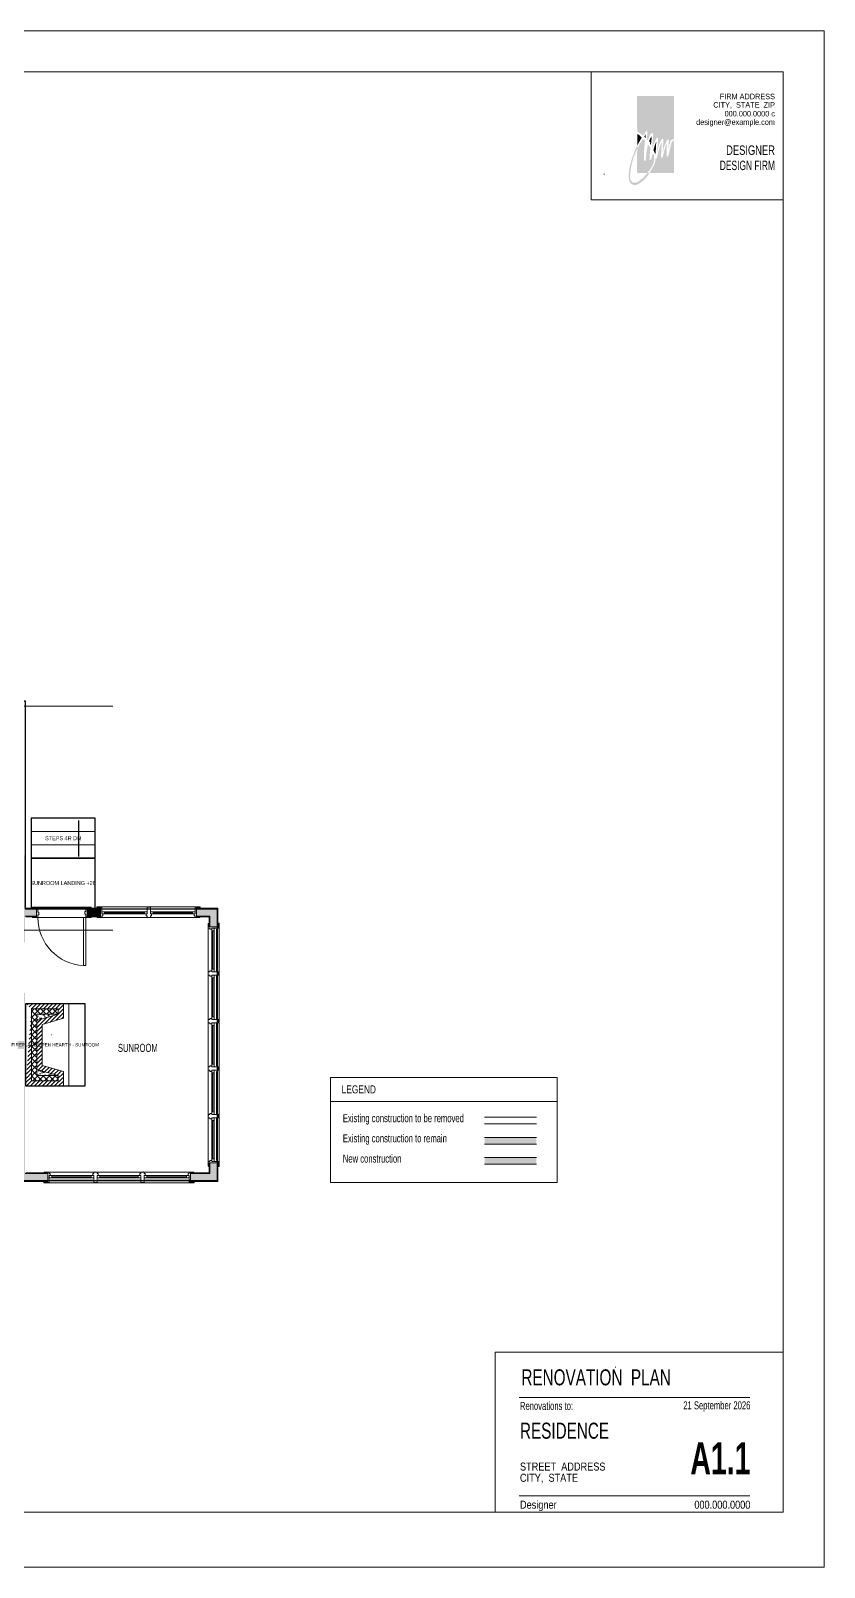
# Model space of a CAD drawing. Extents: x -864 to 864, y -576 to 576.
# Drawn here: x 269 to 864, y -576 to 576 of the extents above; entities that cross this region are included whole.
import ezdxf
from ezdxf.enums import TextEntityAlignment as Align

# ---------------------------------------------------------------- set-up
doc = ezdxf.new("R2010")
doc.units = 0
doc.header["$MEASUREMENT"] = 0
for name, color, linetype in [('1.1COLLINE', 7, 'Continuous'), ('1.1DOORS', 1, 'Continuous'), ('1.1FILL', 7, 'Continuous'), ('1.1FIREPLACE', 32, 'Continuous'), ('1.1FLOOR-LEVELS', 30, 'Continuous'), ('1.1OBJNAMES', 2, 'Continuous'), ('1.1RMNAMES', 5, 'Continuous'), ('1.1STAIRS', 4, 'Continuous'), ('1.1WALL', 7, 'Continuous'), ('1.1WINDOWS', 3, 'Continuous'), ('BORDER', 3, 'Continuous'), ('D+P LOGO', 7, 'Continuous')]:
    doc.layers.add(name, color=color, linetype=linetype)
doc.styles.add('DCADTXTSTYLE1', font='ARIAL NARROW')
doc.styles.add('DCADTXTSTYLE10', font='BLAKELY')
doc.styles.add('DCADTXTSTYLE11', font='BLAKELY')
doc.styles.add('DCADTXTSTYLE12', font='CENTURY GOTHIC')
doc.styles.add('DCADTXTSTYLE13', font='CENTURY GOTHIC')
doc.styles.add('DCADTXTSTYLE14', font='CENTURY GOTHIC')
doc.styles.add('DCADTXTSTYLE15', font='CENTURY GOTHIC')
doc.styles.add('DCADTXTSTYLE16', font='ARIAL NARROW')
doc.styles.add('DCADTXTSTYLE17', font='ARIAL NARROW')
doc.styles.add('DCADTXTSTYLE18', font='ARIAL NARROW')
doc.styles.add('DCADTXTSTYLE19', font='ARIAL NARROW')
doc.styles.add('DCADTXTSTYLE2', font='ARIAL NARROW')
doc.styles.add('DCADTXTSTYLE3', font='ARIAL NARROW')
doc.styles.add('DCADTXTSTYLE4', font='ARIAL NARROW')
doc.styles.add('DCADTXTSTYLE5', font='ARIAL NARROW')
doc.styles.add('DCADTXTSTYLE6', font='ARIAL NARROW')
doc.styles.add('DCADTXTSTYLE67', font='ARIAL NARROW')
doc.styles.add('DCADTXTSTYLE7', font='ARIAL NARROW')
doc.styles.add('DCADTXTSTYLE8', font='ARIAL NARROW')
doc.styles.add('DCADTXTSTYLE9', font='ARIAL BLACK')
pattern_1 = [(0, (0, 0), (0, 12), [0.75, -11.25]), (90, (0.75, 0), (-12, 7e-16), [0.75, -11.25]), (45, (0, 0), (-12, 12), [1.06066, -15.9099]), (45, (12, 0), (-12, 12), [1.0607, -15.9099]), (0, (6.75, 4.5), (0, 12), [0.75, -11.25]), (90, (6.75, 15.75), (-12, 7e-16), [0.75, -11.25]), (45, (6.75, 15.75), (-12, 12), [1.06066, -15.9099]), (45, (18.75, 15.75), (-12, 12), [1.06066, -15.9099]), (20, (0, 0), (-1.02606, 2.819078), [-2.925, 0.075]), (55, (0, 0), (-2.457456, 1.72073), [-2.925, 0.075]), (80, (0, 0), (-2.954423, 0.520945), [-2.925, 0.075])]

msp = doc.modelspace()

# ---------------------------------------------------------------- hatches: boundary and pattern name
at = {"layer": '1.1FILL', "linetype": 'Continuous', "lineweight": 0, "ltscale": 8}
for points in [[(259.2, -87.8), (259.2, -96.5), (231.2, -96.5), (231.2, -100), (259.2, -100), (259.2, -107.5), (264.7, -107.5), (264.7, -87.8), (273.2, -87.8), (273.2, -82.3), (264.7, -82.3), (264.7, -42.3), (259.2, -42.3)], [(311.2, -82.3), (311.2, -87.8), (321.2, -87.8), (321.2, -82.3)], [(393.2, -82.3), (393.2, -87.8), (403.2, -87.8), (403.2, -95.8), (408.7, -95.8), (408.7, -82.3)], [(281.7, -286.3), (281.7, -280.8), (264.7, -280.8), (264.7, -145.5), (259.2, -145.5), (259.2, -280.8), (247.2, -280.8), (247.2, -286.3)], [(609.3, -258.7), (648.2, -258.7), (648.2, -253.7), (609.3, -253.7)], [(408.7, -286.3), (408.7, -272.8), (403.2, -272.8), (403.2, -280.8), (388.7, -280.8), (388.7, -286.3)], [(609.3, -273.9), (648.2, -273.9), (648.2, -268.9), (609.3, -268.9)]]:
    msp.add_hatch(color=7, dxfattribs=at).paths.add_polyline_path(points, flags=0)
at = {"layer": '1.1FIREPLACE', "linetype": 'Continuous', "lineweight": 0, "ltscale": 383.987732}
h = msp.add_hatch(dxfattribs=at)
h.set_pattern_fill('ansi31', color=11, scale=2.125, style=0, pattern_type=2)
h.set_pattern_definition([(45, (0, 0), (-1.502602, 1.502602), [])])
h.paths.add_polyline_path([(265.2, -153.3), (293.4, -153.3), (293.4, -164.2), (277.4, -169.1), (277.4, -199.7), (293.4, -204.3), (293.4, -215.3), (265.2, -215.3), (269.4, -157.3), (289.4, -157.3), (289.4, -161.2), (273.4, -166.1), (273.4, -202.8), (289.2, -207.3), (289.4, -211.3), (269.4, -211.3), (269.4, -157.3)], flags=0)
h = msp.add_hatch(dxfattribs=at)
h.set_pattern_fill('ansi37', color=11, scale=3.125, style=0, pattern_type=2)
h.set_pattern_definition([(45, (0, 0), (-2.20971, 2.20971), []), (-45, (0, 0), (2.20971, 2.20971), [])])
h.paths.add_polyline_path([(289.2, -161.3), (289.4, -157.3), (269.4, -157.3), (269.4, -211.3), (289.4, -211.3), (289.4, -207.3), (273.4, -207.3), (273.4, -161.3)], flags=0)
h = msp.add_hatch(dxfattribs=at)
h.set_pattern_fill('concrete', color=11, scale=0.75, style=0, pattern_type=2)
h.set_pattern_definition(pattern_1)
h.paths.add_polyline_path([(273.4, -161.3), (273.4, -166.1), (289.2, -161.3)], flags=0)
h = msp.add_hatch(dxfattribs=at)
h.set_pattern_fill('concrete', color=11, scale=0.75, style=0, pattern_type=2)
h.set_pattern_definition(pattern_1)
h.paths.add_polyline_path([(273.4, -207.5), (273.4, -202.8), (289.2, -207.5)], flags=0)
at = {"layer": 'D+P LOGO', "linetype": 'Continuous', "lineweight": 0, "ltscale": 328.523827}
for points in [[(723.7, 500.7), (726.1, 498.9), (728.2, 497.3), (729.6, 499.4), (730.6, 500.7), (731.1, 500.7), (731.4, 500.1), (731.2, 497.4), (730.9, 494.6), (731.8, 494), (732.8, 496.5), (733.7, 498.4), (734.7, 499.4), (735.2, 499.3), (735.5, 498.7), (735.6, 497), (735.4, 494.5), (735.3, 492.9), (735, 490.1), (734.9, 488.9), (735.2, 488), (735.9, 490.5), (736.6, 492), (737.2, 493.5), (738.4, 495.8), (739.2, 495.8), (739.3, 493), (738.5, 483.8), (739.3, 487.9), (740.4, 491.4), (741.6, 493.9), (742.5, 495), (743.2, 494.8), (743.2, 491.5), (743, 487.6), (742.8, 484.5), (743.6, 487.9), (744.7, 490.9), (745.8, 493.3), (746.6, 494.6), (747.4, 494.6), (747.4, 493.3), (747.4, 492.1), (747, 487.2), (747.9, 490.8), (748.4, 492.3), (748.8, 493.8), (751.3, 494.9), (751.3, 527.1), (723.6, 527.1)], [(723.7, 498.6), (725, 497.9), (727.2, 495.9), (725.9, 493.8), (724.6, 491.4), (723.7, 489.7)], [(729, 496.7), (730, 495.5), (730.2, 498.3)], [(732.6, 493.2), (733.4, 495.1), (734.3, 496.9), (734.5, 495.4), (734.3, 493), (734, 490.2), (733.3, 491.4), (733.6, 492.1)], [(732.8, 469.4), (731.4, 469.4), (730.8, 468.6), (730.2, 467.8), (729.5, 467.1), (728.8, 466.3), (728, 465.5), (727.1, 464.7), (726, 463.9), (724.8, 463.1), (723.7, 462.4), (722.9, 462.1), (722.2, 462), (721.4, 462), (720.6, 462.2), (719.9, 462.6), (719.3, 463.2), (718.8, 463.8), (718.5, 464.7), (718.3, 465.7), (718.4, 466.6), (718.4, 467.7), (718.5, 468.8), (718.6, 469.9), (718.8, 471.1), (718.9, 472.1), (719.1, 473.2), (719.3, 474.5), (719.5, 475.6), (719.8, 476.8), (720.2, 478.1), (720.4, 479.1), (720.8, 480.4), (721.2, 481.6), (721.7, 482.7), (722.1, 483.9), (722.6, 485.1), (723, 486), (723.4, 486.8), (723.7, 487.4), (723.7, 489.7), (723.2, 488.8), (722.7, 487.7), (722.3, 486.7), (721.8, 485.6), (721.3, 484.4), (721, 483.5), (720.6, 482.4), (720.1, 481.2), (719.8, 480.1), (719.5, 479.2), (719.2, 478.2), (718.9, 477), (718.6, 475.8), (718.3, 474.8), (718.1, 473.8), (717.9, 472.7), (717.7, 471.4), (717.5, 470.1), (717.4, 469), (717.4, 467.8), (717.4, 466.8), (717.4, 465.8), (717.5, 464.9), (717.6, 463.9), (717.8, 463.1), (718.2, 462.4), (718.8, 461.7), (719.3, 461.3), (719.9, 460.9), (720.5, 460.6), (721.3, 460.4), (722, 460.4), (722.7, 460.4), (723.4, 460.6), (724, 460.8), (724.9, 461.3), (725.8, 461.9), (726.7, 462.5), (727.6, 463.2), (728.5, 463.9), (729.5, 464.8), (730.4, 465.8), (731.2, 466.9), (731.9, 467.8), (732.4, 468.6)], [(731.4, 469.4), (723.6, 469.4), (723.7, 487.5), (723.6, 487.3), (722.5, 484.7), (721.5, 482.6), (722.5, 484.7), (723.6, 487.3), (724.5, 488.9), (725.5, 491.1), (726.8, 493.1), (728.1, 495), (729.5, 493.6), (729.3, 491.2), (728.9, 486.2), (728.7, 483.8), (728.8, 478.4), (730.1, 478.7), (730.4, 482.1), (730.8, 485.8), (731.3, 488.2), (731.8, 490.7), (733.7, 488.1), (733.4, 485.7), (733.1, 483.1), (732.9, 479.2), (734.2, 479.4), (734.8, 482.1), (735.6, 484.4), (736.3, 482.4), (736.5, 479.7), (736.1, 476.9), (735, 474.6), (733.3, 471.8)], [(751.3, 493.7), (749.7, 492.8), (748.6, 488.7), (748.1, 486.8), (747.7, 485), (746.9, 481.8), (745.7, 481.6), (745.8, 484.9), (745.9, 488), (746, 491.5), (744.9, 488.9), (744, 486), (743.6, 484.5), (742.9, 481.4), (742.8, 481), (741.5, 480.8), (741.6, 482.8), (741.9, 487.4), (742, 490.8), (742, 492.4), (740.8, 489.4), (740.3, 487.6), (739.8, 485.9), (739.3, 484), (738.9, 482.2), (738.3, 480.2), (737.5, 480), (737.1, 477.3), (736.6, 476.1), (736.1, 474.9), (735.3, 473.5), (734.6, 472), (733.7, 470.7), (732.8, 469.4), (751.3, 469.4)], [(735.9, 486.3), (737.4, 483.3), (737.8, 488), (737.9, 490.4), (738, 492.8), (737, 490.4), (736.2, 487.9)]]:
    msp.add_hatch(color=98, dxfattribs=at).paths.add_polyline_path(points, flags=0)

# ---------------------------------------------------------------- linework, layer by layer
at = {"layer": '1.1COLLINE', "color": 7, "linetype": 'Continuous', "lineweight": 0, "ltscale": 96}
for p, q in [((-250.5, 69.7), (330.5, 69.7)), ((-250.5, -98.3), (330.5, -98.3))]:
    msp.add_line(p, q, dxfattribs=at)
at = {"layer": '1.1DOORS', "color": 3, "linetype": 'Continuous', "lineweight": 0, "ltscale": 12}
for p, q in [((270.3, -88.9), (270.3, -88.3)), ((314.2, -88.9), (314.2, -88.3))]:
    msp.add_line(p, q, dxfattribs=at)
at = {"layer": '1.1DOORS', "color": 3, "linetype": 'Continuous', "lineweight": 0, "ltscale": 24}
for p, q in [((274.3, -88.9), (270.3, -88.9)), ((274.3, -88.9), (274.3, -86.9)), ((275, -86.9), (274.3, -86.9)), ((275, -86.9), (275, -84.9)), ((308.5, -88.9), (308.5, -124.9)), ((310.3, -88.9), (308.5, -88.9)), ((309.5, -86.4), (309.5, -84.4)), ((310.2, -86.4), (309.5, -86.4)), ((310.2, -88.9), (310.2, -86.4)), ((314.2, -88.9), (310.2, -88.9)), ((310.3, -88.9), (310.3, -124.9)), ((310.3, -124.9), (308.5, -124.9))]:
    msp.add_line(p, q, dxfattribs=at)
at = {"layer": '1.1DOORS', "color": 11, "linetype": 'Continuous', "lineweight": 0, "ltscale": 24}
msp.add_line((274.3, -88.9), (310.3, -88.9), dxfattribs=at)
at = {"layer": '1.1DOORS', "color": 1, "linetype": 'Continuous', "lineweight": 0, "ltscale": 24}
msp.add_arc((310.3, -88.9), 36, 180, 267.2168, dxfattribs=at)
at = {"layer": '1.1DOORS', "color": 51, "linetype": 'Continuous', "lineweight": 0, "ltscale": 12}
msp.add_point((311.2, -88.3), dxfattribs=at)
at = {"layer": '1.1FILL', "color": 5, "linetype": 'Continuous', "lineweight": 0, "ltscale": 8}
for p, q in [((493.6, -208.7), (493.6, -226.9)), ((493.6, -226.9), (663.8, -226.9))]:
    msp.add_line(p, q, dxfattribs=at)
at = {"layer": '1.1FILL', "color": 11, "linetype": 'Continuous', "lineweight": 0, "ltscale": 2}
for p, q in [((609.3, -238.5), (648.2, -238.5)), ((609.3, -243.5), (648.2, -243.5))]:
    msp.add_line(p, q, dxfattribs=at)
at = {"layer": '1.1FILL', "color": 5, "linetype": 'Continuous', "lineweight": 0, "ltscale": 2}
for p, q in [((609.3, -253.7), (648.2, -253.7)), ((609.3, -258.7), (648.2, -258.7)), ((609.3, -268.9), (648.2, -268.9)), ((609.3, -273.9), (648.2, -273.9))]:
    msp.add_line(p, q, dxfattribs=at)
at = {"layer": '1.1FILL', "color": 5, "linetype": 'Continuous', "lineweight": 0, "ltscale": 8, "elevation": 50624}
msp.add_lwpolyline([(493.6, -287.6), (663.8, -287.6), (663.8, -208.7), (493.6, -208.7)], close=True, dxfattribs=at)
at = {"layer": '1.1FIREPLACE', "color": 5, "linetype": 'Continuous', "lineweight": 0, "ltscale": 383.987732}
for p, q in [((265.2, -153.3), (293.4, -153.3)), ((293.4, -153.3), (293.4, -164.2)), ((293.4, -204.3), (293.4, -215.3)), ((265.2, -215.3), (293.4, -215.3))]:
    msp.add_line(p, q, dxfattribs=at)
at = {"layer": '1.1FIREPLACE', "color": 1, "linetype": 'Continuous', "lineweight": 0, "ltscale": 383.987732}
for p, q in [((269.4, -211.3), (269.4, -157.3)), ((269.4, -157.3), (289.4, -157.3)), ((273.4, -207.3), (273.4, -161.3)), ((273.4, -161.3), (289.4, -161.3)), ((279.3, -160.6), (279.3, -160.6)), ((289.4, -157.3), (289.4, -161.3)), ((274, -163.7), (274.1, -163.6)), ((284.2, -161.4), (284.2, -161.4)), ((284.3, -176.9), (284.4, -176.8)), ((289.4, -207.3), (273.4, -207.3)), ((289.4, -207.3), (289.4, -211.3)), ((289.4, -211.3), (269.4, -211.3)), ((288.5, -210), (288.6, -210)), ((289, -208.5), (289.1, -208.4))]:
    msp.add_line(p, q, dxfattribs=at)
at = {"layer": '1.1FIREPLACE', "color": 1, "linetype": 'Continuous', "lineweight": 0, "ltscale": 12}
for p, q in [((289.4, -161.2), (273.4, -166.1)), ((293.4, -153.3), (309.4, -153.3)), ((309.4, -153.3), (309.4, -215.3)), ((273.4, -166.1), (273.4, -202.8)), ((289.4, -207.3), (273.4, -202.8)), ((293.4, -215.3), (309.4, -215.3))]:
    msp.add_line(p, q, dxfattribs=at)
at = {"layer": '1.1FIREPLACE', "color": 7, "linetype": 'Continuous', "lineweight": 0, "ltscale": 383.987732}
for p, q in [((293.4, -153.3), (297.4, -153.3)), ((297.4, -215.3), (293.3, -215.3))]:
    msp.add_line(p, q, dxfattribs=at)
at = {"layer": '1.1FIREPLACE', "color": 1, "linetype": 'Continuous', "lineweight": 0, "ltscale": 8}
msp.add_line((297.4, -153.3), (297.4, -215.3), dxfattribs=at)
at = {"layer": '1.1FIREPLACE', "color": 5, "linetype": 'Continuous', "lineweight": 0, "ltscale": 12}
for p, q in [((293.4, -164.2), (277.4, -169.1)), ((277.4, -169.1), (277.4, -199.7)), ((293.4, -204.3), (277.4, -199.7))]:
    msp.add_line(p, q, dxfattribs=at)
at = {"layer": '1.1FLOOR-LEVELS', "elevation": 28}
for points in [[(-191.3, 229.7), (216.7, 229.7), (216.7, 73.7), (264.7, 73.7), (264.7, -82.3), (408.7, -82.3), (408.7, -286.3), (-191.3, -286.3), (-191.3, -262.3), (-185.8, -262.3), (-185.8, -94.6), (-288.8, -94.6), (-288.8, -10.3), (-185.8, -10.3), (-185.8, 49.7), (-191.3, 49.7)], [(269.2, -44.4), (317.2, -44.4), (317.2, -14.4), (269.2, -14.4)], [(269.2, -81.8), (317.2, -81.8), (317.2, -44.4), (269.2, -44.4)]]:
    msp.add_lwpolyline(points, close=True, dxfattribs=at)
at = {"layer": '1.1FLOOR-LEVELS'}
msp.add_lwpolyline([(305, -43), (305, -16)], dxfattribs=at)
at = {"layer": '1.1OBJNAMES'}
msp.add_lwpolyline([(309.4, -215.3), (265.2, -215.3), (265.2, -153.3), (309.4, -153.3)], close=True, dxfattribs=at)
at = {"layer": '1.1STAIRS', "color": 3, "linetype": 'Continuous', "lineweight": 0, "ltscale": 12}
for p, q in [((269.2, -81.8), (269.2, -14.4)), ((269.2, -14.4), (317.2, -14.4)), ((317.2, -14.4), (317.2, -81.8)), ((269.2, -24.4), (317.2, -24.4)), ((269.2, -34.4), (317.2, -34.4)), ((269.2, -44.4), (317.2, -44.4)), ((270.3, -81.2), (270.3, -81.8)), ((314.2, -81.2), (314.2, -81.8))]:
    msp.add_line(p, q, dxfattribs=at)
at = {"layer": '1.1STAIRS', "color": 3, "linetype": 'Continuous', "lineweight": 0, "ltscale": 24}
for p, q in [((274.3, -81.2), (270.3, -81.2)), ((274.3, -84.9), (274.3, -81.2)), ((275, -84.9), (274.3, -84.9)), ((310.2, -84.4), (309.5, -84.4)), ((314.2, -81.2), (310.2, -81.2)), ((310.2, -84.4), (310.2, -81.2)), ((318.7, -81.2), (318.7, -81.8))]:
    msp.add_line(p, q, dxfattribs=at)
at = {"layer": '1.1STAIRS', "color": 11, "linetype": 'Continuous', "lineweight": 0, "ltscale": 24}
msp.add_line((310.2, -81.2), (274.3, -81.2), dxfattribs=at)
at = {"layer": '1.1STAIRS', "color": 7, "linetype": 'Continuous', "lineweight": 0, "ltscale": 24}
msp.add_line((318.4, -80.8), (318.4, -81.8), dxfattribs=at)
at = {"layer": '1.1WALL', "color": 7, "linetype": 'Continuous', "lineweight": 0, "ltscale": 12}
for p, q in [((264.7, -82.3), (273.2, -82.3)), ((264.7, -87.8), (273.2, -87.8)), ((311.2, -82.3), (321.2, -82.3)), ((311.2, -87.8), (321.2, -87.8)), ((393.2, -82.3), (408.7, -82.3)), ((393.2, -87.8), (403.2, -87.8)), ((403.2, -87.8), (403.2, -95.8)), ((408.7, -82.3), (408.7, -95.8)), ((403.2, -272.8), (403.2, -280.8)), ((408.7, -272.8), (408.7, -286.3)), ((281.7, -286.3), (247.2, -286.3)), ((281.7, -280.8), (264.7, -280.8)), ((403.2, -280.8), (388.7, -280.8)), ((408.7, -286.3), (388.7, -286.3))]:
    msp.add_line(p, q, dxfattribs=at)
at = {"layer": '1.1WALL', "color": 132, "linetype": 'Continuous', "lineweight": 0, "ltscale": 12}
for p, q in [((265.2, -81.8), (273.2, -81.8)), ((311.2, -81.8), (321.2, -81.8)), ((393.2, -81.8), (409.2, -81.8)), ((409.2, -81.8), (409.2, -95.8)), ((409.2, -272.8), (409.2, -286.8)), ((409.2, -286.8), (388.7, -286.8))]:
    msp.add_line(p, q, dxfattribs=at)
at = {"layer": '1.1WALL', "color": 5, "linetype": 'Continuous', "lineweight": 0, "ltscale": 12}
for p, q in [((265.2, -88.3), (273.2, -88.3)), ((311.2, -88.3), (321.2, -88.3)), ((393.2, -88.3), (402.7, -88.3)), ((402.7, -88.3), (402.7, -95.8)), ((402.7, -272.8), (402.7, -280.3)), ((281.7, -286.8), (247.2, -286.8)), ((281.7, -280.3), (265.2, -280.3)), ((402.7, -280.3), (388.7, -280.3))]:
    msp.add_line(p, q, dxfattribs=at)
at = {"layer": '1.1WALL', "color": 1, "linetype": 'Continuous', "lineweight": 0, "ltscale": 12}
for p, q in [((273.2, -81.8), (273.2, -88.3)), ((311.2, -81.8), (311.2, -88.3)), ((321.2, -81.8), (321.2, -88.3)), ((393.2, -81.8), (393.2, -88.3)), ((409.2, -95.8), (402.7, -95.8)), ((409.2, -272.8), (402.7, -272.8)), ((281.7, -286.8), (281.7, -280.3)), ((388.7, -286.8), (388.7, -280.3))]:
    msp.add_line(p, q, dxfattribs=at)
at = {"layer": '1.1WINDOWS', "color": 7, "linetype": 'Continuous', "lineweight": 0, "ltscale": 12}
for p, q in [((396.1, -80.8), (318.4, -80.8)), ((356.2, -88.9), (322.2, -88.9)), ((358.7, -88.9), (392.2, -88.9)), ((402.1, -200.9), (402.1, -96.9)), ((410.2, -93), (410.2, -275.6)), ((402.1, -203.4), (402.1, -271.8)), ((278.7, -287.8), (391.5, -287.8)), ((316.2, -279.7), (282.7, -279.7)), ((318.7, -279.7), (387.7, -279.7))]:
    msp.add_line(p, q, dxfattribs=at)
at = {"layer": '1.1WINDOWS', "color": 3, "linetype": 'Continuous', "lineweight": 0, "ltscale": 24}
for p, q in [((322.2, -81.2), (318.7, -81.2)), ((318.7, -88.9), (318.7, -88.3)), ((322.2, -88.9), (318.7, -88.9)), ((322.2, -86.2), (322.2, -81.2)), ((323, -86.2), (322.2, -86.2)), ((322.2, -88.9), (322.2, -87.7)), ((323, -87.7), (322.2, -87.7)), ((323, -87.7), (323, -86.2)), ((355.4, -86.2), (356.2, -86.2)), ((355.4, -87.7), (355.4, -86.2)), ((355.4, -87.7), (356.2, -87.7)), ((356.2, -86.2), (356.2, -81.2)), ((356.2, -81.2), (358.7, -81.2)), ((356.2, -88.9), (356.2, -87.7)), ((356.2, -88.9), (356.9, -88.9)), ((358.7, -88.9), (357, -88.9)), ((358.7, -86.2), (358.7, -81.2)), ((359.5, -86.2), (358.7, -86.2)), ((358.7, -88.9), (358.7, -87.7)), ((359.5, -87.7), (358.7, -87.7)), ((359.5, -87.7), (359.5, -86.2)), ((391.4, -86.2), (392.2, -86.2)), ((391.4, -87.7), (391.4, -86.2)), ((391.4, -87.7), (392.2, -87.7)), ((392.2, -81.2), (395.8, -81.2)), ((392.2, -86.2), (392.2, -81.2)), ((392.2, -88.9), (392.2, -87.7)), ((392.2, -88.9), (395.8, -88.9)), ((395.8, -81.2), (395.8, -81.8)), ((395.8, -88.9), (395.8, -88.3)), ((402.1, -96.9), (402.1, -93.3)), ((402.1, -93.3), (402.7, -93.3)), ((402.1, -96.9), (403.3, -96.9)), ((403.3, -97.7), (403.3, -96.9)), ((403.3, -97.7), (404.8, -97.7)), ((404.8, -96.9), (409.8, -96.9)), ((404.8, -97.7), (404.8, -96.9)), ((409.8, -93.3), (409.2, -93.3)), ((409.8, -96.9), (409.8, -93.3)), ((402.1, -129.5), (402.1, -130.7)), ((402.1, -129.5), (403.3, -129.5)), ((402.1, -132.1), (402.1, -130.7)), ((402.1, -132.1), (403.3, -132.1)), ((403.3, -128.8), (403.3, -129.5)), ((403.3, -128.8), (404.8, -128.8)), ((403.3, -132.8), (403.3, -132.1)), ((403.3, -132.8), (404.8, -132.8)), ((404.8, -128.8), (404.8, -129.5)), ((404.8, -129.5), (409.8, -129.5)), ((404.8, -132.8), (404.8, -132.1)), ((404.8, -132.1), (409.8, -132.1)), ((409.8, -132.1), (409.8, -129.5)), ((402.1, -165.2), (402.1, -166.3)), ((402.1, -165.2), (403.3, -165.2)), ((402.1, -167.8), (402.1, -166.4)), ((402.1, -167.8), (403.3, -167.8)), ((403.3, -164.5), (403.3, -165.2)), ((403.3, -164.5), (404.8, -164.5)), ((403.3, -168.5), (403.3, -167.8)), ((403.3, -168.5), (404.8, -168.5)), ((404.8, -164.5), (404.8, -165.2)), ((404.8, -165.2), (409.8, -165.2)), ((404.8, -168.5), (404.8, -167.8)), ((404.8, -167.8), (409.8, -167.8)), ((409.8, -167.8), (409.8, -165.2)), ((402.1, -200.9), (402.1, -202)), ((402.1, -200.9), (403.3, -200.9)), ((402.1, -203.4), (402.1, -202.1)), ((402.1, -203.4), (403.3, -203.4)), ((403.3, -200.1), (403.3, -200.9)), ((403.3, -200.1), (404.8, -200.1)), ((403.3, -204.2), (403.3, -203.4)), ((403.3, -204.2), (404.8, -204.2)), ((404.8, -200.1), (404.8, -200.9)), ((404.8, -200.9), (409.8, -200.9)), ((404.8, -204.2), (404.8, -203.4)), ((404.8, -203.4), (409.8, -203.4)), ((409.8, -203.4), (409.8, -200.9)), ((402.1, -239.1), (402.1, -236.4)), ((402.1, -236.6), (402.1, -236.4)), ((402.1, -236.6), (403.3, -236.6)), ((402.1, -239.1), (403.3, -239.1)), ((403.3, -235.8), (403.3, -236.6)), ((403.3, -235.8), (404.8, -235.8)), ((403.3, -239.9), (403.3, -239.1)), ((403.3, -239.9), (404.8, -239.9)), ((404.8, -235.8), (404.8, -236.6)), ((404.8, -236.6), (409.8, -236.6)), ((404.8, -239.9), (404.8, -239.1)), ((404.8, -239.1), (409.8, -239.1)), ((409.8, -236.6), (409.8, -239.1)), ((402.1, -271.8), (403.3, -271.8)), ((402.1, -271.8), (402.1, -275.3)), ((402.1, -275.3), (402.7, -275.3)), ((403.3, -271), (403.3, -271.8)), ((403.3, -271), (404.8, -271)), ((404.8, -271), (404.8, -271.8)), ((404.8, -271.8), (409.8, -271.8)), ((409.8, -275.3), (409.2, -275.3)), ((409.8, -271.8), (409.8, -275.3)), ((282.7, -279.7), (279.1, -279.7)), ((279.1, -279.7), (279.1, -280.3)), ((279.1, -287.4), (279.1, -286.8)), ((282.7, -287.4), (279.1, -287.4)), ((282.7, -279.7), (282.7, -280.8)), ((283.4, -280.8), (282.7, -280.8)), ((282.7, -282.3), (282.7, -287.4)), ((283.4, -282.3), (282.7, -282.3)), ((283.4, -280.8), (283.4, -282.3)), ((315.4, -280.8), (316.2, -280.8)), ((315.4, -280.8), (315.4, -282.3)), ((315.4, -282.3), (316.2, -282.3)), ((316.2, -279.7), (317.9, -279.7)), ((316.2, -279.7), (316.2, -280.8)), ((316.2, -282.3), (316.2, -287.4)), ((318.7, -287.4), (316.2, -287.4)), ((318.7, -279.7), (318, -279.7)), ((318.7, -279.7), (318.7, -280.8)), ((319.5, -280.8), (318.7, -280.8)), ((319.5, -282.3), (318.7, -282.3)), ((318.7, -282.3), (318.7, -287.4)), ((319.5, -280.8), (319.5, -282.3)), ((350.8, -280.8), (351.5, -280.8)), ((350.8, -280.8), (350.8, -282.3)), ((350.8, -282.3), (351.5, -282.3)), ((351.5, -279.7), (352.3, -279.7)), ((351.5, -279.7), (351.5, -280.8)), ((351.5, -282.3), (351.5, -287.4)), ((351.5, -287.4), (354.1, -287.4)), ((354.1, -279.7), (352.3, -279.7)), ((354.1, -279.7), (354.1, -280.8)), ((354.8, -280.8), (354.1, -280.8)), ((354.8, -282.3), (354.1, -282.3)), ((354.1, -282.3), (354.1, -287.4)), ((354.8, -280.8), (354.8, -282.3)), ((387, -280.8), (387.7, -280.8)), ((387, -280.8), (387, -282.3)), ((387, -282.3), (387.7, -282.3)), ((387.7, -279.7), (387.7, -280.8)), ((387.7, -279.7), (391.2, -279.7)), ((387.7, -282.3), (387.7, -287.4)), ((387.7, -287.4), (391.2, -287.4)), ((391.2, -279.7), (391.2, -280.3)), ((391.2, -287.4), (391.2, -286.8))]:
    msp.add_line(p, q, dxfattribs=at)
at = {"layer": '1.1WINDOWS', "color": 3, "linetype": 'Continuous', "lineweight": 0, "ltscale": 12}
for p, q in [((322.2, -84.5), (324.2, -84.5)), ((322.2, -86.2), (324.2, -86.2)), ((324.2, -86.2), (324.2, -84.5)), ((354.2, -85.3), (324.2, -85.3)), ((354.2, -86.2), (354.2, -84.5)), ((354.2, -84.5), (356.2, -84.5)), ((354.2, -86.2), (356.2, -86.2)), ((360.7, -84.5), (358.7, -84.5)), ((360.7, -86.2), (358.7, -86.2)), ((360.7, -86.2), (360.7, -84.5)), ((360.7, -85.3), (390.2, -85.3)), ((390.2, -86.2), (390.2, -84.5)), ((392.2, -84.5), (390.2, -84.5)), ((392.2, -86.2), (390.2, -86.2)), ((404.8, -96.9), (404.8, -98.9)), ((404.8, -98.9), (406.5, -98.9)), ((405.6, -127.5), (405.6, -98.9)), ((406.5, -96.9), (406.5, -98.9)), ((404.8, -127.5), (406.5, -127.5)), ((404.8, -127.5), (404.8, -129.5)), ((404.8, -134.1), (404.8, -132.1)), ((404.8, -134.1), (406.5, -134.1)), ((405.6, -163.2), (405.6, -134.1)), ((406.5, -127.5), (406.5, -129.5)), ((406.5, -134.1), (406.5, -132.1)), ((404.8, -163.2), (406.5, -163.2)), ((404.8, -163.2), (404.8, -165.2)), ((404.8, -169.8), (404.8, -167.8)), ((404.8, -169.8), (406.5, -169.8)), ((405.6, -198.9), (405.6, -169.8)), ((406.5, -163.2), (406.5, -165.2)), ((406.5, -169.8), (406.5, -167.8)), ((404.8, -198.9), (406.5, -198.9)), ((404.8, -198.9), (404.8, -200.9)), ((404.8, -205.4), (404.8, -203.4)), ((404.8, -205.4), (406.5, -205.4)), ((405.6, -205.4), (405.6, -234.6)), ((406.5, -198.9), (406.5, -200.9)), ((406.5, -205.4), (406.5, -203.4)), ((404.8, -234.6), (406.5, -234.6)), ((404.8, -234.6), (404.8, -236.6)), ((404.8, -241.1), (404.8, -239.1)), ((404.8, -241.1), (406.5, -241.1)), ((405.6, -241.1), (405.6, -269.8)), ((406.5, -234.6), (406.5, -236.6)), ((406.5, -241.1), (406.5, -239.1)), ((404.8, -269.8), (406.5, -269.8)), ((404.8, -271.8), (404.8, -269.8)), ((406.5, -271.8), (406.5, -269.8)), ((282.7, -282.3), (284.7, -282.3)), ((282.7, -284.1), (284.7, -284.1)), ((284.7, -282.3), (284.7, -284.1)), ((314.2, -283.2), (284.7, -283.2)), ((314.2, -282.3), (314.2, -284.1)), ((314.2, -282.3), (316.2, -282.3)), ((314.2, -284.1), (316.2, -284.1)), ((320.7, -282.3), (318.7, -282.3)), ((320.7, -284.1), (318.7, -284.1)), ((320.7, -282.3), (320.7, -284.1)), ((320.7, -283.2), (349.5, -283.2)), ((349.5, -282.3), (349.5, -284.1)), ((349.5, -282.3), (351.5, -282.3)), ((349.5, -284.1), (351.5, -284.1)), ((356.1, -282.3), (354.1, -282.3)), ((356.1, -284.1), (354.1, -284.1)), ((356.1, -282.3), (356.1, -284.1)), ((356.1, -283.2), (385.7, -283.2)), ((385.7, -282.3), (385.7, -284.1)), ((387.7, -282.3), (385.7, -282.3)), ((387.7, -284.1), (385.7, -284.1))]:
    msp.add_line(p, q, dxfattribs=at)
at = {"layer": '1.1WINDOWS', "color": 11, "linetype": 'Continuous', "lineweight": 0, "ltscale": 3}
for p, q in [((355.4, -82.7), (323, -82.7)), ((359.5, -82.7), (391.4, -82.7)), ((408.3, -129.5), (408.3, -97.7)), ((408.3, -165.2), (408.3, -132.1)), ((408.3, -200.1), (408.3, -167.8)), ((408.3, -204.2), (408.3, -236.6)), ((408.3, -239.1), (408.3, -271)), ((315.4, -285.8), (283.4, -285.8)), ((319.5, -285.8), (351.5, -285.8)), ((354.1, -285.8), (387, -285.8))]:
    msp.add_line(p, q, dxfattribs=at)
at = {"layer": '1.1WINDOWS', "color": 11, "linetype": 'Continuous', "lineweight": 0, "ltscale": 24}
for p, q in [((354.2, -84.5), (324.2, -84.5)), ((354.2, -86.2), (324.2, -86.2)), ((360.7, -84.5), (390.2, -84.5)), ((360.7, -86.2), (390.2, -86.2)), ((404.8, -127.5), (404.8, -98.9)), ((406.5, -127.5), (406.5, -98.9)), ((404.8, -163.2), (404.8, -134.1)), ((406.5, -163.2), (406.5, -134.1)), ((404.8, -198.9), (404.8, -169.8)), ((406.5, -198.9), (406.5, -169.8)), ((404.8, -205.4), (404.8, -234.6)), ((406.5, -205.4), (406.5, -234.6)), ((404.8, -241.1), (404.8, -269.8)), ((406.5, -241.1), (406.5, -269.8)), ((314.2, -282.3), (284.7, -282.3)), ((314.2, -284.1), (284.7, -284.1)), ((320.7, -282.3), (349.5, -282.3)), ((320.7, -284.1), (349.5, -284.1)), ((356.1, -282.3), (385.7, -282.3)), ((356.1, -284.1), (385.7, -284.1))]:
    msp.add_line(p, q, dxfattribs=at)
at = {"layer": '1.1WINDOWS', "color": 7, "linetype": 'Continuous', "lineweight": 0, "ltscale": 24}
for p, q in [((396.1, -80.8), (396.1, -81.8)), ((410.2, -93), (409.2, -93)), ((410.2, -275.6), (409.2, -275.6)), ((278.7, -287.8), (278.7, -286.8)), ((391.5, -287.8), (391.5, -286.8))]:
    msp.add_line(p, q, dxfattribs=at)
at = {"layer": '1.1WINDOWS', "color": 51, "linetype": 'Continuous', "lineweight": 0}
for p in [(321.2, -81.8), (409.2, -272.8), (388.7, -286.8)]:
    msp.add_point(p, dxfattribs=at)
at = {"layer": '1.1WINDOWS', "color": 3, "linetype": 'Continuous', "lineweight": 0, "ltscale": 12}
for p in [(402.1, -129.5), (409.8, -130.8), (409.8, -130.8), (409.8, -130.8), (402.1, -165.1), (409.8, -166.5), (409.8, -166.5), (402.1, -200.8), (409.8, -202.2), (402.1, -237.3), (402.1, -237.3), (409.8, -237.8), (317.1, -279.7), (353.2, -279.7), (353.3, -279.7)]:
    msp.add_point(p, dxfattribs=at)
at = {"layer": 'BORDER', "color": 51, "linetype": 'Continuous', "lineweight": 0, "ltscale": 115.199997}
for p, q in [((864, 576), (-864, 576)), ((864, -576), (864, 576)), ((689.2, 449.2), (689.2, 545.2)), ((833.2, 449.2), (689.2, 449.2)), ((617.2, -414.8), (617.2, -534.8)), ((617.2, -414.8), (833.2, -414.8)), ((-864, -576), (864, -576))]:
    msp.add_line(p, q, dxfattribs=at)
at = {"layer": 'BORDER', "color": 51, "linetype": 'Continuous', "lineweight": 0}
for p, q in [((-798.8, 545.2), (833.2, 545.2)), ((833.2, -534.8), (833.2, 545.2)), ((-798.8, -534.8), (833.2, -534.8))]:
    msp.add_line(p, q, dxfattribs=at)
at = {"layer": 'BORDER', "color": 3, "linetype": 'Continuous', "lineweight": 0, "ltscale": 12}
msp.add_line((707.2, -425.9), (707.7, -425.9), dxfattribs=at)
at = {"layer": 'BORDER', "color": 3, "linetype": 'Continuous', "lineweight": 0, "ltscale": 263.199951}
for p, q in [((635.3, -448.6), (808.3, -448.6)), ((635.3, -522.4), (808.3, -522.4))]:
    msp.add_line(p, q, dxfattribs=at)
at = {"layer": 'D+P LOGO', "color": 3, "linetype": 'Continuous', "lineweight": 0, "ltscale": 12}
msp.add_line((698.7, 468.4), (699.2, 468.4), dxfattribs=at)

# ---------------------------------------------------------------- texts
at = {"layer": '1.1FILL', "color": 5, "linetype": 'Continuous', "lineweight": 0, "ltscale": 1.375, "style": 'DCADTXTSTYLE19', "width": 0.909091}
msp.add_text('LEGEND', height=6, dxfattribs=at).set_placement((502.1, -222.5), align=Align.BOTTOM_LEFT)
at = {"layer": '1.1FILL', "color": 3, "linetype": 'Continuous', "lineweight": 0, "ltscale": 2, "width": 0.833333}
for s, style, p in [('Existing construction to be removed', 'DCADTXTSTYLE16', (503, -244.1)), ('Existing construction to remain', 'DCADTXTSTYLE17', (503, -259.2)), ('New construction', 'DCADTXTSTYLE18', (503, -274.4))]:
    msp.add_text(s, height=6, dxfattribs=dict(at, style=style)).set_placement(p, align=Align.BOTTOM_LEFT)
at = {"layer": '1.1FLOOR-LEVELS', "style": 'DCADTXTSTYLE1'}
for s, p in [('STEPS 4R DN', (293.2, -29.4)), ('SUNROOM LANDING +28', (293.2, -63))]:
    msp.add_text(s, height=3, dxfattribs=at).set_placement(p, align=Align.MIDDLE_CENTER)
at = {"layer": '1.1OBJNAMES', "style": 'DCADTXTSTYLE1'}
msp.add_text('FIREPLACE OPEN HEARTH - SUNROOM', height=2.5, dxfattribs=at).set_placement((287.3, -184.3), align=Align.MIDDLE_CENTER)
at = {"layer": '1.1RMNAMES', "color": 5, "linetype": 'Continuous', "lineweight": 0, "ltscale": 8, "style": 'DCADTXTSTYLE67', "width": 0.833333}
msp.add_text('SUNROOM', height=6, dxfattribs=at).set_placement((334.3, -191.4), align=Align.BOTTOM_LEFT)
at = {"layer": 'BORDER', "color": 132, "linetype": 'Continuous', "lineweight": 0, "ltscale": 789.599854, "style": 'DCADTXTSTYLE8', "width": 0.833333}
msp.add_text('RENOVATION  PLAN', height=12, dxfattribs=at).set_placement((636.9, -443.2), align=Align.BOTTOM_LEFT)
at = {"layer": 'BORDER', "color": 3, "linetype": 'Continuous', "lineweight": 0, "ltscale": 4.105919, "style": 'DCADTXTSTYLE1', "width": 0.833333}
msp.add_text('Renovations to:', height=6, dxfattribs=at).set_placement((635.8, -459.8), align=Align.BOTTOM_LEFT)
at = {"layer": 'BORDER', "color": 3, "linetype": 'Continuous', "lineweight": 0, "ltscale": 4.105919, "style": 'DCADTXTSTYLE7', "width": 0.833333}
msp.add_text('21 September 2026', height=6, dxfattribs=at).set_placement((808.6, -459.4), align=Align.BOTTOM_RIGHT)
at = {"layer": 'BORDER', "color": 132, "linetype": 'Continuous', "lineweight": 0, "ltscale": 394.799927, "style": 'DCADTXTSTYLE6', "width": 0.833333}
msp.add_text('RESIDENCE', height=12, dxfattribs=at).set_placement((635.8, -483.2), align=Align.BOTTOM_LEFT)
at = {"layer": 'BORDER', "color": 5, "linetype": 'Continuous', "lineweight": 0, "ltscale": 4.105919, "style": 'DCADTXTSTYLE2'}
msp.add_text('STREET  ADDRESS', height=6, dxfattribs=at).set_placement((635.8, -505.3), align=Align.BOTTOM_LEFT)
at = {"layer": 'BORDER', "color": 5, "linetype": 'Continuous', "lineweight": 0, "ltscale": 394.799927, "style": 'DCADTXTSTYLE3'}
msp.add_text('CITY,  STATE', height=6, dxfattribs=at).set_placement((635.8, -513.7), align=Align.BOTTOM_LEFT)
at = {"layer": 'BORDER', "color": 5, "linetype": 'Continuous', "lineweight": 0, "ltscale": 263.199951, "style": 'DCADTXTSTYLE4'}
msp.add_text('Designer', height=6, dxfattribs=at).set_placement((635.8, -533.9), align=Align.BOTTOM_LEFT)
at = {"layer": 'BORDER', "color": 5, "linetype": 'Continuous', "lineweight": 0, "ltscale": 263.199951, "style": 'DCADTXTSTYLE5'}
msp.add_text('000.000.0000', height=6, dxfattribs=at).set_placement((808.6, -533.9), align=Align.BOTTOM_RIGHT)
at = {"layer": 'BORDER', "color": 7, "linetype": 'Continuous', "lineweight": 0, "ltscale": 35.995688, "style": 'DCADTXTSTYLE9', "width": 0.555556, "flags": 1}
msp.add_attdef('A1.1', text='A-1', height=24, dxfattribs=at).set_placement((808.6, -513.5), align=Align.BOTTOM_RIGHT)
at = {"layer": 'D+P LOGO', "color": 7, "linetype": 'Continuous', "lineweight": 0, "ltscale": 397.513831, "width": 0.909091}
for s, style, p in [('CITY,  STATE  ZIP', 'DCADTXTSTYLE13', (827, 517.1)), ('FIRM ADDRESS', 'DCADTXTSTYLE12', (827, 523.4)), ('designer@example.com', 'DCADTXTSTYLE14', (827, 504.2)), ('000.000.0000 c', 'DCADTXTSTYLE15', (827, 510.5))]:
    msp.add_text(s, height=4.141, dxfattribs=dict(at, style=style)).set_placement(p, align=Align.BOTTOM_RIGHT)
at = {"layer": 'D+P LOGO', "color": 7, "linetype": 'Continuous', "lineweight": 0, "ltscale": 343.081389}
for s, height, style, width, p in [('DESIGNER', 7.07, 'DCADTXTSTYLE11', 0.740741, (827, 480.8)), ('DESIGN FIRM', 7.074, 'DCADTXTSTYLE10', 0.666667, (827, 469.4))]:
    msp.add_text(s, height=height, dxfattribs=dict(at, style=style, width=width)).set_placement(p, align=Align.BOTTOM_RIGHT)

doc.saveas('drawing.dxf')
